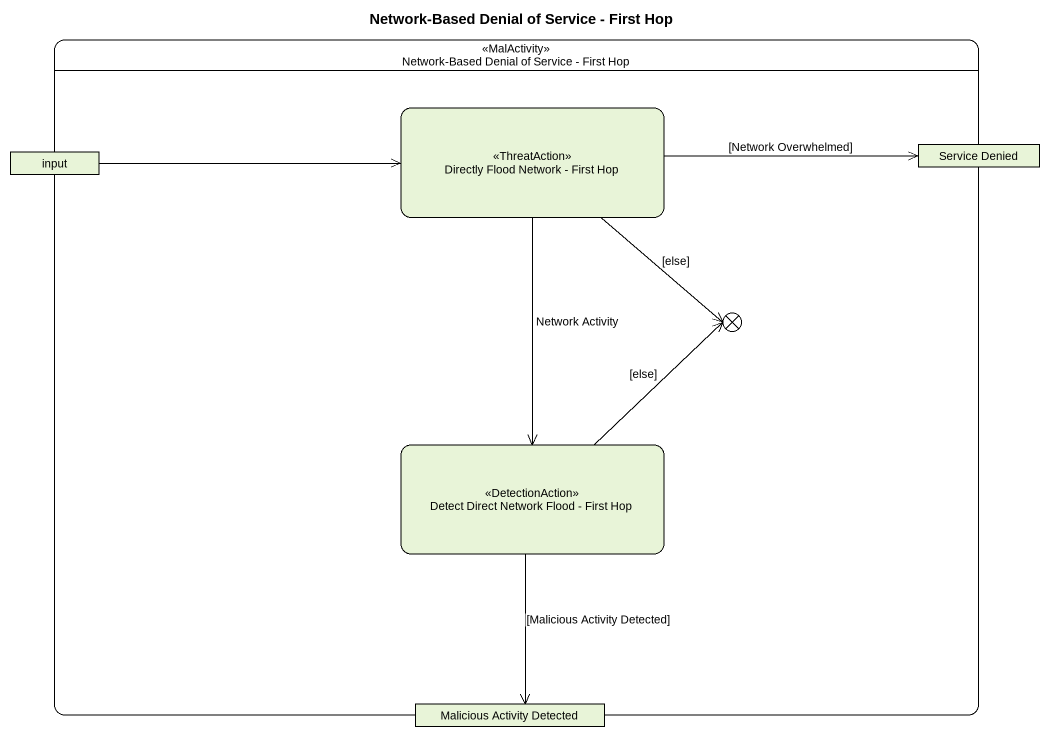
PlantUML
@startuml
title Network-Based Denial of Service - First Hop
hide empty description
state "Network-Based Denial of Service - First Hop" as Network_Based_Denial_of <<MalActivity>> {
  state input <<object>>
  state "Directly Flood Network - First Hop" as Directly_Flood_Network <<ThreatAction>>
  state "Service Denied" as Service_Denied <<object>>
  state flowfinal1 <<end>>
  state "Detect Direct Network Flood - First Hop" as Detect_Direct_Network_Flood <<DetectionAction>>
  state "Malicious Activity Detected" as Malicious_Activity_Detected <<object>>
}
input -right-> Directly_Flood_Network
Directly_Flood_Network -right-> Service_Denied : [Network Overwhelmed]
Directly_Flood_Network --> flowfinal1 : [else]
Directly_Flood_Network --> Detect_Direct_Network_Flood : Network Activity
Detect_Direct_Network_Flood -up-> flowfinal1 : [else]
Detect_Direct_Network_Flood --> Malicious_Activity_Detected : [Malicious Activity Detected]
@enduml
